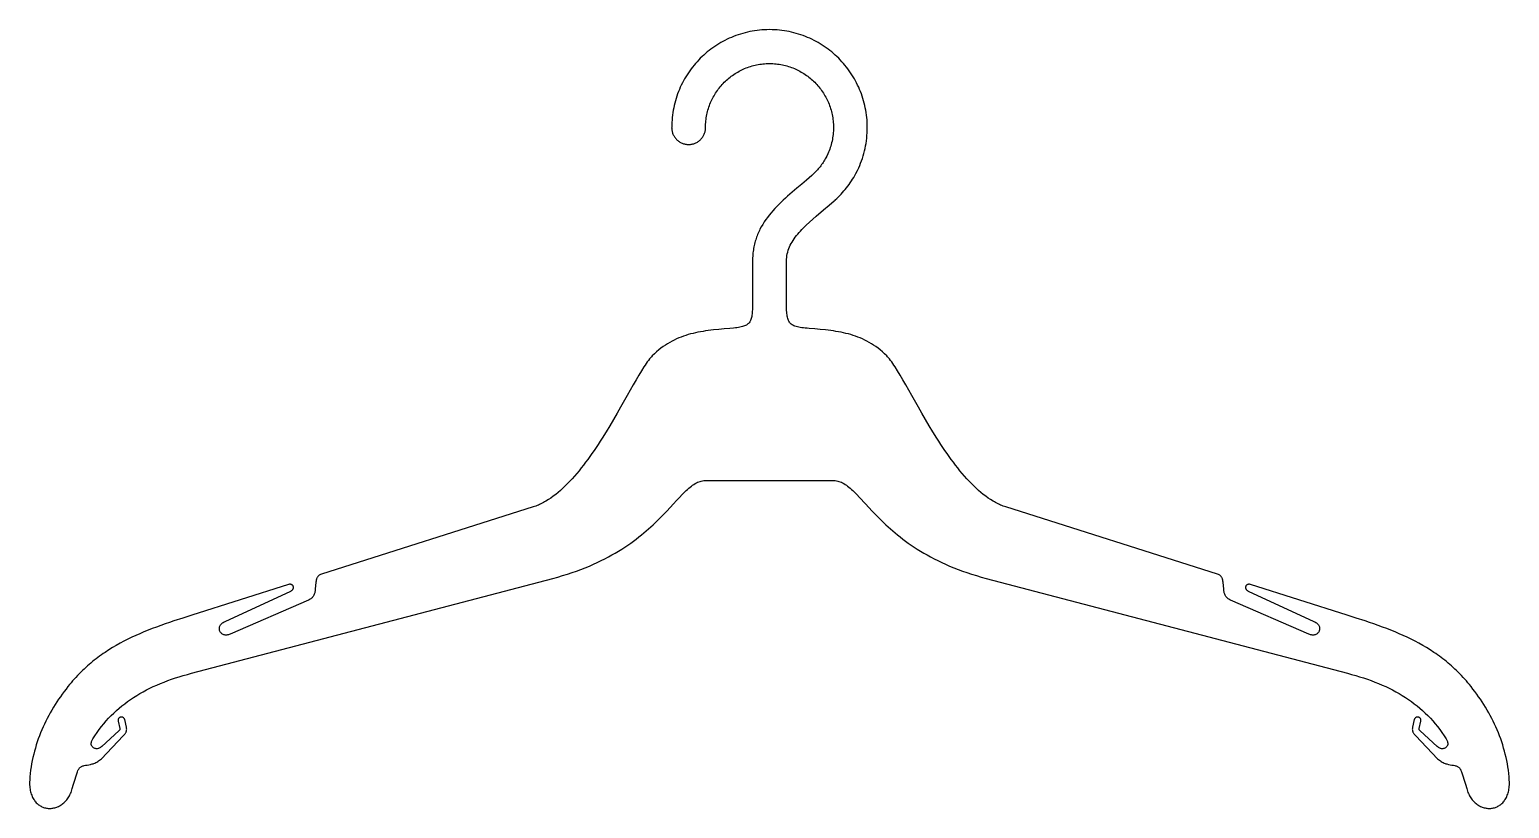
# Model space of a CAD drawing. Extents: x 27 to 2943, y 104 to 2866.
# Drawn here: x 528.3 to 928.3, y 2588.1 to 2798.5 of the extents above; entities that cross this region are included whole.
import ezdxf

# ---------------------------------------------------------------- set-up
doc = ezdxf.new("R2010")
doc.units = 0
doc.layers.add('IMPORT_-_HANGER_PACK_EPS', color=18, linetype='CONTINUOUS')

msp = doc.modelspace()

# ---------------------------------------------------------------- linework, layer by layer
at = {"layer": 'IMPORT_-_HANGER_PACK_EPS'}
msp.add_lwpolyline([(884.5, 2640.3), (858.34, 2648.58), (858.22, 2648.61), (858.1, 2648.64), (857.99, 2648.65), (857.88, 2648.65), (857.78, 2648.64), (857.68, 2648.62), (857.59, 2648.6), (857.51, 2648.56), (857.43, 2648.52), (857.35, 2648.47), (857.29, 2648.42), (857.22, 2648.36), (857.17, 2648.3), (857.12, 2648.23), (857.08, 2648.15), (857.05, 2648.08), (857.03, 2648), (857.01, 2647.92), (857, 2647.83), (857, 2647.75), (857.01, 2647.66), (857.03, 2647.57), (857.06, 2647.49), (857.09, 2647.4), (857.14, 2647.32), (857.19, 2647.24), (857.26, 2647.16), (857.33, 2647.08), (857.42, 2647.01), (857.51, 2646.94), (857.62, 2646.87), (857.74, 2646.81), (875.5, 2638.63), (875.76, 2638.5), (875.99, 2638.35), (876.2, 2638.2), (876.39, 2638.04), (876.55, 2637.88), (876.69, 2637.71), (876.8, 2637.53), (876.89, 2637.35), (876.96, 2637.17), (877.01, 2636.99), (877.03, 2636.81), (877.04, 2636.63), (877.03, 2636.46), (877, 2636.29), (876.95, 2636.12), (876.89, 2635.96), (876.81, 2635.8), (876.71, 2635.66), (876.6, 2635.52), (876.48, 2635.4), (876.34, 2635.28), (876.19, 2635.18), (876.02, 2635.1), (875.85, 2635.03), (875.66, 2634.98), (875.47, 2634.94), (875.26, 2634.92), (875.04, 2634.93), (874.82, 2634.95), (874.59, 2635), (874.35, 2635.07), (874.11, 2635.16), (852.97, 2644.38), (852.74, 2644.49), (852.53, 2644.61), (852.34, 2644.74), (852.16, 2644.88), (852, 2645.03), (851.85, 2645.2), (851.72, 2645.37), (851.61, 2645.55), (851.5, 2645.74), (851.41, 2645.94), (851.34, 2646.15), (851.27, 2646.36), (851.21, 2646.59), (851.17, 2646.82), (851.13, 2647.07), (851.11, 2647.32), (850.94, 2649.2), (850.9, 2649.49), (850.84, 2649.81), (850.8, 2649.97), (850.74, 2650.13), (850.68, 2650.28), (850.6, 2650.44), (850.52, 2650.59), (850.42, 2650.74), (850.3, 2650.87), (850.17, 2651), (850.02, 2651.12), (849.86, 2651.22), (849.67, 2651.31), (849.47, 2651.39), (792.21, 2669.53), (791.86, 2669.65), (791.51, 2669.77), (791.17, 2669.9), (790.82, 2670.05), (790.48, 2670.2), (790.14, 2670.36), (789.8, 2670.53), (789.46, 2670.71), (789.12, 2670.9), (788.78, 2671.09), (788.11, 2671.51), (787.44, 2671.95), (786.78, 2672.43), (786.12, 2672.93), (785.47, 2673.47), (784.82, 2674.03), (784.17, 2674.61), (783.54, 2675.22), (782.9, 2675.85), (782.28, 2676.51), (781.65, 2677.18), (781.04, 2677.88), (780.43, 2678.59), (779.82, 2679.32), (779.22, 2680.07), (778.63, 2680.83), (778.04, 2681.6), (777.46, 2682.39), (776.88, 2683.18), (776.32, 2683.99), (775.75, 2684.81), (775.2, 2685.63), (774.65, 2686.46), (774.1, 2687.3), (773.57, 2688.13), (772.52, 2689.82), (771.49, 2691.5), (770.5, 2693.18), (769.53, 2694.84), (768.6, 2696.47), (766.82, 2699.61), (765.17, 2702.53), (764.4, 2703.88), (763.66, 2705.14), (762.96, 2706.31), (762.3, 2707.37), (761.98, 2707.87), (761.67, 2708.33), (761.37, 2708.76), (761.08, 2709.15), (760.8, 2709.52), (760.53, 2709.85), (760.26, 2710.14), (760.01, 2710.4), (759.43, 2710.95), (758.85, 2711.47), (758.26, 2711.96), (757.67, 2712.42), (757.08, 2712.85), (756.48, 2713.26), (755.88, 2713.64), (755.28, 2714), (754.67, 2714.33), (754.06, 2714.64), (753.45, 2714.93), (752.83, 2715.21), (752.2, 2715.46), (751.57, 2715.69), (750.94, 2715.9), (750.29, 2716.1), (749.65, 2716.28), (748.99, 2716.45), (748.33, 2716.6), (747.67, 2716.74), (746.99, 2716.87), (746.31, 2716.99), (745.62, 2717.1), (744.93, 2717.2), (744.22, 2717.29), (743.51, 2717.37), (742.06, 2717.52), (740.57, 2717.65), (739.05, 2717.77), (738.5, 2717.81), (737.98, 2717.86), (737.49, 2717.92), (737.04, 2717.98), (736.62, 2718.05), (736.23, 2718.12), (735.86, 2718.21), (735.53, 2718.3), (735.22, 2718.41), (734.93, 2718.52), (734.67, 2718.65), (734.44, 2718.79), (734.22, 2718.95), (734.03, 2719.11), (733.86, 2719.3), (733.7, 2719.5), (733.57, 2719.72), (733.45, 2719.96), (733.35, 2720.21), (733.26, 2720.49), (733.18, 2720.78), (733.12, 2721.1), (733.07, 2721.44), (733.02, 2721.8), (732.99, 2722.19), (732.97, 2722.6), (732.94, 2723.51), (732.93, 2724.52), (732.92, 2725.66), (732.92, 2725.97), (732.92, 2726.29), (732.92, 2735.98), (732.94, 2736.48), (732.98, 2736.98), (733.05, 2737.46), (733.14, 2737.94), (733.26, 2738.41), (733.4, 2738.88), (733.56, 2739.34), (733.75, 2739.79), (733.96, 2740.24), (734.19, 2740.69), (734.44, 2741.12), (734.71, 2741.56), (735, 2741.99), (735.3, 2742.41), (735.63, 2742.84), (735.96, 2743.26), (736.32, 2743.67), (736.69, 2744.09), (737.07, 2744.5), (737.46, 2744.91), (737.87, 2745.31), (738.29, 2745.72), (739.16, 2746.53), (740.06, 2747.34), (740.99, 2748.15), (742.92, 2749.79), (744.45, 2751.08), (745.8, 2752.23), (746.08, 2752.46), (746.08, 2752.46), (746.08, 2752.46), (746.12, 2752.49), (746.53, 2752.88), (746.93, 2753.27), (747.32, 2753.66), (747.71, 2754.07), (748.09, 2754.49), (748.46, 2754.91), (748.82, 2755.35), (749.17, 2755.79), (749.51, 2756.24), (749.85, 2756.7), (750.17, 2757.16), (750.49, 2757.64), (750.79, 2758.12), (751.09, 2758.6), (751.37, 2759.1), (751.65, 2759.6), (752.09, 2760.45), (752.28, 2760.83), (752.44, 2761.19), (752.71, 2761.81), (752.97, 2762.44), (753.21, 2763.08), (753.44, 2763.73), (753.64, 2764.39), (753.83, 2765.05), (754.01, 2765.72), (754.16, 2766.4), (754.3, 2767.09), (754.43, 2767.78), (754.53, 2768.48), (754.61, 2769.19), (754.68, 2769.9), (754.73, 2770.61), (754.76, 2771.34), (754.77, 2772.06), (754.79, 2772.06), (754.79, 2772.06), (754.79, 2772.07), (754.77, 2772.07), (754.76, 2772.75), (754.73, 2773.43), (754.69, 2774.1), (754.63, 2774.77), (754.56, 2775.44), (754.46, 2776.1), (754.36, 2776.75), (754.23, 2777.4), (754.09, 2778.04), (753.94, 2778.68), (753.77, 2779.31), (753.58, 2779.94), (753.38, 2780.56), (753.17, 2781.17), (752.94, 2781.77), (752.69, 2782.37), (752.44, 2782.96), (752.16, 2783.54), (751.88, 2784.11), (751.58, 2784.68), (751.27, 2785.24), (750.95, 2785.79), (750.61, 2786.33), (750.26, 2786.86), (749.9, 2787.38), (749.52, 2787.89), (749.14, 2788.4), (748.74, 2788.89), (748.33, 2789.38), (747.91, 2789.85), (747.48, 2790.31), (747.04, 2790.77), (746.58, 2791.21), (746.12, 2791.64), (745.65, 2792.06), (745.16, 2792.47), (744.67, 2792.87), (744.16, 2793.25), (743.65, 2793.63), (743.13, 2793.99), (742.6, 2794.34), (742.06, 2794.68), (741.51, 2795), (740.95, 2795.31), (740.38, 2795.61), (739.81, 2795.89), (739.23, 2796.17), (738.64, 2796.42), (738.04, 2796.67), (737.44, 2796.89), (736.83, 2797.11), (736.21, 2797.31), (735.58, 2797.5), (734.95, 2797.67), (734.32, 2797.82), (733.67, 2797.96), (733.02, 2798.08), (732.37, 2798.19), (731.71, 2798.28), (731.04, 2798.36), (730.37, 2798.42), (729.7, 2798.46), (729.02, 2798.49), (728.34, 2798.5), (728.34, 2798.51), (728.33, 2798.51), (728.33, 2798.51), (728.33, 2798.5), (727.65, 2798.49), (726.97, 2798.46), (726.3, 2798.42), (725.63, 2798.36), (724.96, 2798.28), (724.3, 2798.19), (723.65, 2798.08), (723, 2797.96), (722.35, 2797.82), (721.72, 2797.67), (721.09, 2797.5), (720.46, 2797.31), (719.84, 2797.11), (719.23, 2796.89), (718.63, 2796.67), (718.03, 2796.42), (717.44, 2796.17), (716.86, 2795.89), (716.29, 2795.61), (715.72, 2795.31), (715.16, 2795), (714.61, 2794.68), (714.07, 2794.34), (713.54, 2793.99), (713.02, 2793.63), (712.5, 2793.25), (712, 2792.87), (711.51, 2792.47), (711.02, 2792.06), (710.55, 2791.64), (710.09, 2791.21), (709.63, 2790.77), (709.19, 2790.31), (708.76, 2789.85), (708.34, 2789.38), (707.93, 2788.89), (707.53, 2788.4), (707.15, 2787.89), (706.77, 2787.38), (706.41, 2786.86), (706.06, 2786.33), (705.72, 2785.79), (705.4, 2785.24), (705.09, 2784.68), (704.79, 2784.11), (704.5, 2783.54), (704.23, 2782.96), (703.98, 2782.37), (703.73, 2781.77), (703.5, 2781.17), (703.29, 2780.56), (703.09, 2779.94), (702.9, 2779.31), (702.73, 2778.68), (702.58, 2778.04), (702.44, 2777.4), (702.31, 2776.75), (702.21, 2776.1), (702.11, 2775.44), (702.04, 2774.77), (701.98, 2774.1), (701.94, 2773.43), (701.91, 2772.75), (701.9, 2772.06), (701.88, 2772.06), (701.88, 2772.06), (701.89, 2771.83), (701.91, 2771.59), (701.94, 2771.36), (701.98, 2771.14), (702.03, 2770.92), (702.09, 2770.7), (702.16, 2770.49), (702.24, 2770.28), (702.34, 2770.07), (702.44, 2769.88), (702.55, 2769.68), (702.67, 2769.5), (702.8, 2769.32), (702.93, 2769.14), (703.08, 2768.98), (703.23, 2768.82), (703.39, 2768.67), (703.55, 2768.52), (703.73, 2768.39), (703.91, 2768.26), (704.09, 2768.14), (704.29, 2768.03), (704.48, 2767.93), (704.69, 2767.84), (704.89, 2767.75), (705.11, 2767.68), (705.33, 2767.62), (705.55, 2767.57), (705.77, 2767.53), (706, 2767.5), (706.24, 2767.48), (706.47, 2767.47), (706.71, 2767.48), (706.94, 2767.5), (707.17, 2767.53), (707.4, 2767.57), (707.62, 2767.62), (707.84, 2767.68), (708.05, 2767.75), (708.26, 2767.84), (708.46, 2767.93), (708.66, 2768.03), (708.85, 2768.14), (709.04, 2768.26), (709.22, 2768.39), (709.39, 2768.52), (709.56, 2768.67), (709.72, 2768.82), (709.87, 2768.98), (710.01, 2769.14), (710.15, 2769.32), (710.28, 2769.5), (710.4, 2769.68), (710.51, 2769.88), (710.61, 2770.07), (710.7, 2770.28), (710.78, 2770.49), (710.86, 2770.7), (710.92, 2770.92), (710.97, 2771.14), (711.01, 2771.36), (711.04, 2771.59), (711.06, 2771.83), (711.06, 2772.06), (711.06, 2772.06), (711.04, 2772.06), (711.05, 2772.51), (711.07, 2772.95), (711.09, 2773.39), (711.13, 2773.83), (711.18, 2774.26), (711.24, 2774.69), (711.31, 2775.12), (711.4, 2775.54), (711.49, 2775.96), (711.59, 2776.37), (711.7, 2776.78), (711.82, 2777.19), (711.95, 2777.6), (712.1, 2777.99), (712.25, 2778.39), (712.41, 2778.78), (712.58, 2779.16), (712.75, 2779.54), (712.94, 2779.92), (713.14, 2780.29), (713.34, 2780.65), (713.55, 2781.01), (713.77, 2781.37), (714, 2781.71), (714.24, 2782.06), (714.49, 2782.39), (714.74, 2782.72), (715, 2783.05), (715.27, 2783.36), (715.55, 2783.68), (715.83, 2783.98), (716.12, 2784.28), (716.42, 2784.57), (716.72, 2784.85), (717.03, 2785.13), (717.35, 2785.4), (717.68, 2785.66), (718.01, 2785.91), (718.34, 2786.16), (718.68, 2786.39), (719.03, 2786.62), (719.39, 2786.85), (719.74, 2787.06), (720.11, 2787.26), (720.48, 2787.46), (720.85, 2787.65), (721.23, 2787.82), (721.62, 2787.99), (722.01, 2788.15), (722.4, 2788.3), (722.8, 2788.44), (723.21, 2788.58), (723.61, 2788.7), (724.03, 2788.81), (724.44, 2788.91), (724.86, 2789), (725.28, 2789.08), (725.71, 2789.16), (726.14, 2789.22), (726.57, 2789.27), (727.01, 2789.3), (727.45, 2789.33), (727.89, 2789.35), (728.33, 2789.36), (728.33, 2789.34), (728.33, 2789.34), (728.34, 2789.34), (728.34, 2789.36), (728.78, 2789.35), (729.22, 2789.33), (729.66, 2789.3), (730.1, 2789.27), (730.53, 2789.22), (730.96, 2789.16), (731.39, 2789.08), (731.81, 2789), (732.23, 2788.91), (732.64, 2788.81), (733.06, 2788.7), (733.46, 2788.58), (733.87, 2788.44), (734.27, 2788.3), (734.66, 2788.15), (735.05, 2787.99), (735.43, 2787.82), (735.81, 2787.65), (736.19, 2787.46), (736.56, 2787.26), (736.92, 2787.06), (737.28, 2786.85), (737.64, 2786.62), (737.99, 2786.39), (738.33, 2786.16), (738.66, 2785.91), (738.99, 2785.66), (739.32, 2785.4), (739.64, 2785.13), (739.95, 2784.85), (740.25, 2784.57), (740.55, 2784.28), (740.84, 2783.98), (741.12, 2783.68), (741.4, 2783.36), (741.67, 2783.05), (741.93, 2782.72), (742.18, 2782.39), (742.43, 2782.06), (742.66, 2781.71), (742.89, 2781.37), (743.12, 2781.01), (743.33, 2780.65), (743.53, 2780.29), (743.73, 2779.92), (743.92, 2779.54), (744.09, 2779.16), (744.26, 2778.78), (744.42, 2778.39), (744.57, 2777.99), (744.71, 2777.6), (744.85, 2777.19), (744.97, 2776.78), (745.08, 2776.37), (745.18, 2775.96), (745.27, 2775.54), (745.35, 2775.12), (745.43, 2774.69), (745.49, 2774.26), (745.54, 2773.83), (745.57, 2773.39), (745.6, 2772.95), (745.62, 2772.51), (745.63, 2772.07), (745.61, 2772.07), (745.61, 2772.06), (745.61, 2772.06), (745.63, 2772.06), (745.62, 2771.59), (745.6, 2771.12), (745.57, 2770.66), (745.52, 2770.19), (745.47, 2769.74), (745.4, 2769.28), (745.32, 2768.83), (745.23, 2768.38), (745.12, 2767.94), (745.01, 2767.49), (744.88, 2767.06), (744.74, 2766.63), (744.6, 2766.2), (744.44, 2765.78), (744.27, 2765.36), (744.09, 2764.95), (743.81, 2764.36), (743.58, 2763.9), (743.41, 2763.58), (743.22, 2763.27), (743.03, 2762.96), (742.84, 2762.65), (742.64, 2762.35), (742.43, 2762.05), (742.21, 2761.75), (741.99, 2761.46), (741.76, 2761.17), (741.52, 2760.89), (741.28, 2760.62), (741.03, 2760.34), (740.78, 2760.08), (740.52, 2759.81), (740.26, 2759.56), (739.99, 2759.3), (739.99, 2759.31), (739.98, 2759.3), (739.79, 2759.13), (738.32, 2757.85), (737.05, 2756.78), (735.75, 2755.69), (734.48, 2754.6), (733.24, 2753.51), (732.63, 2752.96), (732.03, 2752.41), (731.45, 2751.86), (730.88, 2751.3), (730.32, 2750.73), (729.78, 2750.16), (729.26, 2749.58), (728.75, 2748.99), (728.26, 2748.39), (727.79, 2747.79), (727.34, 2747.17), (726.91, 2746.54), (726.5, 2745.9), (726.12, 2745.24), (725.76, 2744.57), (725.59, 2744.23), (725.43, 2743.88), (725.27, 2743.53), (725.12, 2743.18), (724.98, 2742.82), (724.85, 2742.46), (724.72, 2742.09), (724.6, 2741.72), (724.48, 2741.35), (724.38, 2740.97), (724.28, 2740.58), (724.19, 2740.19), (724.11, 2739.79), (724.03, 2739.39), (723.97, 2738.99), (723.91, 2738.58), (723.86, 2738.16), (723.82, 2737.73), (723.79, 2737.31), (723.76, 2736.87), (723.75, 2736.43), (723.75, 2735.98), (723.75, 2726.29), (723.75, 2724.68), (723.74, 2723.7), (723.71, 2722.82), (723.69, 2722.42), (723.67, 2722.04), (723.63, 2721.68), (723.59, 2721.34), (723.54, 2721.02), (723.48, 2720.73), (723.4, 2720.45), (723.32, 2720.19), (723.22, 2719.95), (723.11, 2719.73), (722.98, 2719.52), (722.83, 2719.33), (722.67, 2719.15), (722.5, 2718.99), (722.3, 2718.84), (722.08, 2718.7), (721.85, 2718.57), (721.59, 2718.46), (721.31, 2718.36), (721, 2718.26), (720.67, 2718.18), (720.32, 2718.1), (719.94, 2718.03), (719.54, 2717.97), (719.1, 2717.91), (718.64, 2717.86), (717.62, 2717.77), (716.1, 2717.65), (714.61, 2717.52), (713.16, 2717.37), (712.45, 2717.29), (711.74, 2717.2), (711.05, 2717.1), (710.36, 2716.99), (709.68, 2716.87), (709, 2716.74), (708.34, 2716.6), (707.68, 2716.45), (707.02, 2716.28), (706.38, 2716.1), (705.73, 2715.9), (705.1, 2715.69), (704.47, 2715.46), (703.84, 2715.21), (703.22, 2714.93), (702.61, 2714.64), (702, 2714.33), (701.39, 2714), (700.79, 2713.64), (700.19, 2713.26), (699.59, 2712.85), (699, 2712.42), (698.41, 2711.96), (697.82, 2711.47), (697.24, 2710.95), (696.66, 2710.4), (696.4, 2710.14), (696.14, 2709.85), (695.87, 2709.52), (695.59, 2709.15), (695.3, 2708.76), (695, 2708.33), (694.69, 2707.87), (694.37, 2707.37), (693.71, 2706.31), (693, 2705.14), (692.27, 2703.88), (691.49, 2702.53), (689.85, 2699.61), (688.07, 2696.47), (687.14, 2694.84), (686.17, 2693.18), (685.18, 2691.5), (684.15, 2689.82), (683.1, 2688.13), (682.56, 2687.3), (682.02, 2686.46), (681.47, 2685.63), (680.92, 2684.81), (680.35, 2683.99), (679.78, 2683.18), (679.21, 2682.39), (678.63, 2681.6), (678.04, 2680.83), (677.45, 2680.07), (676.85, 2679.32), (676.24, 2678.59), (675.63, 2677.88), (675.01, 2677.18), (674.39, 2676.51), (673.77, 2675.85), (673.13, 2675.22), (672.49, 2674.61), (671.85, 2674.03), (671.2, 2673.47), (670.55, 2672.93), (669.89, 2672.43), (669.23, 2671.95), (668.56, 2671.51), (667.89, 2671.09), (667.55, 2670.9), (667.21, 2670.71), (666.87, 2670.53), (666.53, 2670.36), (666.19, 2670.2), (665.85, 2670.05), (665.5, 2669.9), (665.16, 2669.77), (664.81, 2669.65), (664.46, 2669.53), (607.2, 2651.39), (606.99, 2651.31), (606.81, 2651.22), (606.65, 2651.12), (606.5, 2651), (606.37, 2650.87), (606.25, 2650.74), (606.15, 2650.59), (606.07, 2650.44), (605.99, 2650.28), (605.93, 2650.13), (605.87, 2649.97), (605.83, 2649.81), (605.77, 2649.49), (605.73, 2649.2), (605.56, 2647.32), (605.54, 2647.07), (605.5, 2646.82), (605.45, 2646.59), (605.4, 2646.36), (605.33, 2646.15), (605.25, 2645.94), (605.17, 2645.74), (605.06, 2645.55), (604.95, 2645.37), (604.82, 2645.2), (604.67, 2645.03), (604.51, 2644.88), (604.33, 2644.74), (604.14, 2644.61), (603.93, 2644.49), (603.7, 2644.38), (582.56, 2635.16), (582.32, 2635.07), (582.08, 2635), (581.85, 2634.95), (581.62, 2634.93), (581.41, 2634.92), (581.2, 2634.94), (581.01, 2634.98), (580.82, 2635.03), (580.65, 2635.1), (580.48, 2635.18), (580.33, 2635.28), (580.19, 2635.4), (580.07, 2635.52), (579.95, 2635.66), (579.86, 2635.8), (579.78, 2635.96), (579.71, 2636.12), (579.67, 2636.29), (579.64, 2636.46), (579.63, 2636.63), (579.64, 2636.81), (579.66, 2636.99), (579.71, 2637.17), (579.78, 2637.35), (579.87, 2637.53), (579.98, 2637.71), (580.12, 2637.88), (580.28, 2638.04), (580.47, 2638.2), (580.68, 2638.35), (580.91, 2638.5), (581.17, 2638.63), (598.93, 2646.81), (599.05, 2646.87), (599.16, 2646.94), (599.25, 2647.01), (599.34, 2647.08), (599.41, 2647.16), (599.48, 2647.24), (599.53, 2647.32), (599.58, 2647.4), (599.61, 2647.49), (599.64, 2647.57), (599.66, 2647.66), (599.67, 2647.75), (599.67, 2647.83), (599.66, 2647.92), (599.64, 2648), (599.62, 2648.08), (599.58, 2648.15), (599.55, 2648.23), (599.5, 2648.3), (599.44, 2648.36), (599.38, 2648.42), (599.32, 2648.47), (599.24, 2648.52), (599.16, 2648.56), (599.08, 2648.6), (598.99, 2648.62), (598.89, 2648.64), (598.79, 2648.65), (598.68, 2648.65), (598.57, 2648.64), (598.45, 2648.61), (598.33, 2648.58), (572.17, 2640.3), (569.73, 2639.52), (567.32, 2638.73), (566.13, 2638.33), (564.96, 2637.92), (563.79, 2637.51), (562.64, 2637.09), (561.5, 2636.66), (560.36, 2636.22), (559.25, 2635.77), (558.14, 2635.3), (557.04, 2634.82), (555.96, 2634.32), (554.89, 2633.8), (553.83, 2633.27), (552.78, 2632.71), (551.75, 2632.14), (550.73, 2631.54), (549.72, 2630.91), (548.73, 2630.26), (548.24, 2629.93), (547.75, 2629.58), (547.26, 2629.23), (546.78, 2628.88), (546.3, 2628.51), (545.83, 2628.14), (545.35, 2627.76), (544.89, 2627.37), (544.42, 2626.98), (543.96, 2626.57), (543.5, 2626.16), (543.05, 2625.74), (542.6, 2625.31), (542.15, 2624.87), (541.71, 2624.42), (541.27, 2623.97), (540.83, 2623.5), (540.4, 2623.02), (539.97, 2622.54), (539.54, 2622.04), (539.12, 2621.53), (538.71, 2621.02), (538.18, 2620.34), (537.66, 2619.66), (537.15, 2618.97), (536.65, 2618.28), (536.17, 2617.57), (535.69, 2616.86), (535.23, 2616.14), (534.78, 2615.41), (534.34, 2614.67), (533.91, 2613.93), (533.5, 2613.18), (533.1, 2612.42), (532.71, 2611.65), (532.34, 2610.88), (531.98, 2610.09), (531.63, 2609.3), (531.3, 2608.51), (530.99, 2607.7), (530.69, 2606.89), (530.4, 2606.07), (530.14, 2605.25), (529.89, 2604.41), (529.65, 2603.58), (529.44, 2602.73), (529.24, 2601.88), (529.05, 2601.02), (528.89, 2600.15), (528.75, 2599.28), (528.62, 2598.4), (528.51, 2597.51), (528.43, 2596.62), (528.36, 2595.72), (528.34, 2595.28), (528.33, 2594.86), (528.34, 2594.45), (528.37, 2594.05), (528.41, 2593.67), (528.46, 2593.3), (528.52, 2592.94), (528.6, 2592.59), (528.69, 2592.26), (528.79, 2591.94), (528.9, 2591.63), (529.02, 2591.34), (529.16, 2591.06), (529.3, 2590.79), (529.45, 2590.53), (529.62, 2590.29), (529.79, 2590.06), (529.97, 2589.84), (530.15, 2589.64), (530.35, 2589.45), (530.55, 2589.27), (530.76, 2589.1), (530.97, 2588.95), (531.19, 2588.81), (531.42, 2588.68), (531.65, 2588.56), (531.89, 2588.46), (532.13, 2588.37), (532.37, 2588.29), (532.62, 2588.23), (532.87, 2588.18), (533.12, 2588.14), (533.37, 2588.11), (533.63, 2588.1), (533.88, 2588.09), (534.14, 2588.11), (534.4, 2588.13), (534.65, 2588.16), (534.91, 2588.21), (535.16, 2588.27), (535.42, 2588.35), (535.67, 2588.43), (535.92, 2588.53), (536.17, 2588.64), (536.41, 2588.76), (536.65, 2588.9), (536.89, 2589.05), (537.12, 2589.21), (537.35, 2589.38), (537.57, 2589.56), (537.78, 2589.76), (537.99, 2589.97), (538.2, 2590.19), (538.39, 2590.42), (538.58, 2590.67), (538.76, 2590.93), (538.93, 2591.2), (539.1, 2591.48), (539.25, 2591.77), (539.4, 2592.08), (539.53, 2592.4), (539.66, 2592.73), (539.77, 2593.08), (539.88, 2593.43), (540.2, 2594.6), (540.54, 2595.74), (540.89, 2596.85), (541.26, 2597.94), (541.41, 2598.34), (541.5, 2598.54), (541.6, 2598.71), (541.7, 2598.87), (541.82, 2599.01), (541.95, 2599.14), (542.08, 2599.24), (542.23, 2599.34), (542.38, 2599.42), (542.54, 2599.49), (542.71, 2599.55), (542.89, 2599.61), (543.07, 2599.65), (543.47, 2599.74), (543.88, 2599.81), (544.32, 2599.89), (544.78, 2599.98), (545.01, 2600.03), (545.25, 2600.1), (545.49, 2600.17), (545.74, 2600.26), (545.99, 2600.35), (546.24, 2600.47), (546.49, 2600.59), (546.75, 2600.74), (547, 2600.9), (547.26, 2601.09), (547.52, 2601.29), (547.78, 2601.52), (553.67, 2607.72), (553.9, 2607.95), (554.01, 2608.07), (554.1, 2608.18), (554.19, 2608.3), (554.27, 2608.43), (554.34, 2608.56), (554.41, 2608.69), (554.47, 2608.84), (554.51, 2609), (554.55, 2609.16), (554.57, 2609.33), (554.58, 2609.5), (554.57, 2609.67), (554.55, 2609.85), (554.52, 2610.04), (554.05, 2612.07), (554.03, 2612.16), (553.99, 2612.25), (553.95, 2612.33), (553.91, 2612.4), (553.85, 2612.47), (553.79, 2612.54), (553.72, 2612.59), (553.65, 2612.64), (553.58, 2612.69), (553.5, 2612.72), (553.41, 2612.75), (553.33, 2612.77), (553.24, 2612.78), (553.15, 2612.78), (553.06, 2612.78), (552.96, 2612.76), (552.88, 2612.74), (552.79, 2612.7), (552.71, 2612.66), (552.63, 2612.61), (552.57, 2612.56), (552.5, 2612.5), (552.45, 2612.43), (552.4, 2612.36), (552.35, 2612.28), (552.32, 2612.2), (552.29, 2612.12), (552.27, 2612.04), (552.26, 2611.95), (552.25, 2611.86), (552.26, 2611.77), (552.28, 2611.67), (552.74, 2609.64), (552.75, 2609.51), (552.75, 2609.46), (552.74, 2609.42), (552.69, 2609.34), (552.63, 2609.25), (552.54, 2609.16), (552.44, 2609.06), (547.83, 2604.85), (547.61, 2604.66), (547.47, 2604.56), (547.33, 2604.46), (547.17, 2604.37), (547, 2604.3), (546.83, 2604.24), (546.64, 2604.2), (546.49, 2604.2), (546.33, 2604.21), (546.16, 2604.24), (545.99, 2604.3), (545.82, 2604.37), (545.65, 2604.46), (545.5, 2604.57), (545.35, 2604.7), (545.23, 2604.85), (545.12, 2605.01), (545.08, 2605.1), (545.04, 2605.19), (545.01, 2605.28), (544.99, 2605.38), (544.98, 2605.49), (544.98, 2605.59), (544.98, 2605.7), (545, 2605.82), (545.03, 2605.93), (545.06, 2606.06), (545.11, 2606.18), (545.17, 2606.31), (545.45, 2606.85), (546, 2607.72), (546.58, 2608.57), (547.17, 2609.39), (547.77, 2610.19), (548.4, 2610.97), (549.04, 2611.72), (549.7, 2612.46), (550.38, 2613.16), (551.08, 2613.85), (551.79, 2614.52), (552.52, 2615.16), (553.27, 2615.79), (554.04, 2616.39), (554.82, 2616.98), (555.63, 2617.54), (556.45, 2618.09), (557.29, 2618.62), (558.15, 2619.13), (559.02, 2619.62), (559.92, 2620.09), (560.83, 2620.55), (561.76, 2620.99), (562.71, 2621.42), (563.68, 2621.83), (564.67, 2622.23), (565.67, 2622.61), (566.7, 2622.97), (567.74, 2623.33), (568.8, 2623.67), (569.89, 2623.99), (570.99, 2624.31), (572.11, 2624.61), (669.73, 2650.23), (671.09, 2650.6), (672.41, 2650.98), (673.7, 2651.38), (674.96, 2651.8), (676.18, 2652.23), (677.36, 2652.67), (678.52, 2653.12), (679.64, 2653.58), (680.73, 2654.05), (681.79, 2654.54), (682.81, 2655.03), (683.81, 2655.53), (684.78, 2656.04), (685.72, 2656.56), (686.64, 2657.09), (687.52, 2657.62), (688.38, 2658.15), (689.22, 2658.69), (690.03, 2659.23), (690.81, 2659.78), (691.57, 2660.33), (692.31, 2660.88), (693.02, 2661.43), (693.72, 2661.99), (694.39, 2662.54), (695.04, 2663.09), (695.67, 2663.64), (696.28, 2664.19), (696.88, 2664.73), (697.45, 2665.27), (698.01, 2665.81), (698.55, 2666.34), (699.59, 2667.39), (700.56, 2668.41), (702.36, 2670.34), (703.19, 2671.24), (703.98, 2672.09), (704.74, 2672.89), (705.47, 2673.62), (705.83, 2673.96), (706.18, 2674.29), (706.53, 2674.6), (706.87, 2674.89), (707.21, 2675.16), (707.55, 2675.41), (707.89, 2675.64), (708.22, 2675.85), (708.56, 2676.03), (708.89, 2676.2), (709.23, 2676.34), (709.56, 2676.45), (709.9, 2676.55), (710.24, 2676.61), (710.59, 2676.65), (710.94, 2676.67), (728.33, 2676.67), (745.73, 2676.67), (746.08, 2676.65), (746.43, 2676.61), (746.77, 2676.55), (747.11, 2676.45), (747.44, 2676.34), (747.78, 2676.2), (748.11, 2676.03), (748.45, 2675.85), (748.78, 2675.64), (749.12, 2675.41), (749.46, 2675.16), (749.8, 2674.89), (750.14, 2674.6), (750.49, 2674.29), (750.84, 2673.96), (751.2, 2673.62), (751.93, 2672.89), (752.69, 2672.09), (754.31, 2670.34), (755.18, 2669.39), (756.11, 2668.41), (757.08, 2667.39), (758.12, 2666.34), (758.66, 2665.81), (759.22, 2665.27), (759.79, 2664.73), (760.39, 2664.19), (761, 2663.64), (761.63, 2663.09), (762.28, 2662.54), (762.95, 2661.99), (763.65, 2661.43), (764.36, 2660.88), (765.1, 2660.33), (765.86, 2659.78), (766.64, 2659.23), (767.45, 2658.69), (768.29, 2658.15), (769.15, 2657.62), (770.03, 2657.09), (770.95, 2656.56), (771.89, 2656.04), (772.86, 2655.53), (773.86, 2655.03), (774.88, 2654.54), (775.94, 2654.05), (777.03, 2653.58), (778.15, 2653.12), (779.31, 2652.67), (780.49, 2652.23), (781.71, 2651.8), (782.97, 2651.38), (784.25, 2650.98), (785.58, 2650.6), (786.94, 2650.23), (884.56, 2624.61), (885.68, 2624.31), (886.78, 2623.99), (887.86, 2623.67), (888.93, 2623.33), (889.97, 2622.97), (891, 2622.61), (892, 2622.23), (892.99, 2621.83), (893.96, 2621.42), (894.91, 2620.99), (895.84, 2620.55), (896.75, 2620.09), (897.65, 2619.62), (898.52, 2619.13), (899.38, 2618.62), (900.22, 2618.09), (901.04, 2617.54), (901.85, 2616.98), (902.63, 2616.39), (903.4, 2615.79), (904.15, 2615.16), (904.88, 2614.52), (905.59, 2613.85), (906.29, 2613.16), (906.97, 2612.46), (907.63, 2611.72), (908.27, 2610.97), (908.9, 2610.19), (909.5, 2609.39), (910.09, 2608.57), (910.67, 2607.72), (911.22, 2606.85), (911.5, 2606.31), (911.56, 2606.18), (911.61, 2606.06), (911.64, 2605.93), (911.67, 2605.82), (911.69, 2605.7), (911.69, 2605.59), (911.69, 2605.49), (911.68, 2605.38), (911.65, 2605.28), (911.63, 2605.19), (911.59, 2605.1), (911.55, 2605.01), (911.44, 2604.85), (911.32, 2604.7), (911.17, 2604.57), (911.02, 2604.46), (910.85, 2604.37), (910.68, 2604.3), (910.51, 2604.24), (910.34, 2604.21), (910.18, 2604.2), (910.02, 2604.2), (909.84, 2604.24), (909.67, 2604.3), (909.5, 2604.37), (909.34, 2604.46), (909.2, 2604.56), (909.06, 2604.66), (908.84, 2604.85), (904.23, 2609.06), (904.13, 2609.16), (904.04, 2609.25), (903.98, 2609.34), (903.93, 2609.42), (903.92, 2609.46), (903.91, 2609.51), (903.92, 2609.57), (903.93, 2609.64), (904.39, 2611.67), (904.41, 2611.77), (904.41, 2611.86), (904.41, 2611.95), (904.4, 2612.04), (904.38, 2612.12), (904.35, 2612.2), (904.32, 2612.28), (904.27, 2612.36), (904.22, 2612.43), (904.17, 2612.5), (904.1, 2612.56), (904.03, 2612.61), (903.96, 2612.66), (903.88, 2612.7), (903.79, 2612.74), (903.7, 2612.76), (903.61, 2612.78), (903.52, 2612.78), (903.43, 2612.78), (903.34, 2612.77), (903.26, 2612.75), (903.17, 2612.72), (903.09, 2612.69), (903.02, 2612.64), (902.95, 2612.59), (902.88, 2612.54), (902.82, 2612.47), (902.76, 2612.4), (902.72, 2612.33), (902.67, 2612.25), (902.64, 2612.16), (902.62, 2612.07), (902.15, 2610.04), (902.12, 2609.85), (902.1, 2609.67), (902.09, 2609.5), (902.1, 2609.33), (902.12, 2609.16), (902.15, 2609), (902.2, 2608.84), (902.26, 2608.69), (902.33, 2608.56), (902.4, 2608.43), (902.48, 2608.3), (902.57, 2608.18), (902.77, 2607.95), (903, 2607.72), (908.89, 2601.52), (909.15, 2601.29), (909.41, 2601.09), (909.67, 2600.9), (909.92, 2600.74), (910.18, 2600.59), (910.43, 2600.47), (910.68, 2600.35), (910.93, 2600.26), (911.17, 2600.17), (911.42, 2600.1), (911.89, 2599.98), (912.35, 2599.89), (912.79, 2599.81), (913.2, 2599.74), (913.59, 2599.65), (913.78, 2599.61), (913.96, 2599.55), (914.13, 2599.49), (914.29, 2599.42), (914.44, 2599.34), (914.59, 2599.24), (914.72, 2599.14), (914.85, 2599.01), (914.97, 2598.87), (915.07, 2598.71), (915.17, 2598.54), (915.25, 2598.34), (915.4, 2597.94), (915.77, 2596.85), (916.13, 2595.74), (916.47, 2594.6), (916.79, 2593.43), (916.9, 2593.08), (917.01, 2592.73), (917.14, 2592.4), (917.27, 2592.08), (917.42, 2591.77), (917.57, 2591.48), (917.73, 2591.2), (917.91, 2590.93), (918.09, 2590.67), (918.28, 2590.42), (918.47, 2590.19), (918.68, 2589.97), (918.89, 2589.76), (919.1, 2589.56), (919.32, 2589.38), (919.55, 2589.21), (919.78, 2589.05), (920.02, 2588.9), (920.26, 2588.76), (920.5, 2588.64), (920.75, 2588.53), (921, 2588.43), (921.25, 2588.35), (921.5, 2588.27), (921.76, 2588.21), (922.02, 2588.16), (922.27, 2588.13), (922.53, 2588.11), (922.79, 2588.09), (923.04, 2588.1), (923.3, 2588.11), (923.55, 2588.14), (923.8, 2588.18), (924.05, 2588.23), (924.3, 2588.29), (924.54, 2588.37), (924.78, 2588.46), (925.02, 2588.56), (925.25, 2588.68), (925.47, 2588.81), (925.7, 2588.95), (925.91, 2589.1), (926.12, 2589.27), (926.32, 2589.45), (926.52, 2589.64), (926.7, 2589.84), (926.88, 2590.06), (927.05, 2590.29), (927.22, 2590.53), (927.37, 2590.79), (927.51, 2591.06), (927.65, 2591.34), (927.77, 2591.63), (927.88, 2591.94), (927.98, 2592.26), (928.07, 2592.59), (928.15, 2592.94), (928.21, 2593.3), (928.26, 2593.67), (928.3, 2594.05), (928.33, 2594.45), (928.33, 2594.86), (928.33, 2595.28), (928.31, 2595.72), (928.24, 2596.62), (928.15, 2597.51), (928.05, 2598.4), (927.92, 2599.28), (927.78, 2600.15), (927.61, 2601.02), (927.43, 2601.88), (927.23, 2602.73), (927.02, 2603.58), (926.78, 2604.41), (926.53, 2605.25), (926.27, 2606.07), (925.98, 2606.89), (925.68, 2607.7), (925.37, 2608.51), (925.04, 2609.3), (924.69, 2610.09), (924.33, 2610.88), (923.96, 2611.65), (923.57, 2612.42), (923.17, 2613.18), (922.76, 2613.93), (922.33, 2614.67), (921.89, 2615.41), (921.44, 2616.14), (920.98, 2616.86), (920.5, 2617.57), (920.01, 2618.28), (919.52, 2618.97), (919.01, 2619.66), (918.49, 2620.34), (917.96, 2621.02), (917.55, 2621.53), (917.13, 2622.04), (916.7, 2622.54), (916.27, 2623.02), (915.84, 2623.5), (915.4, 2623.97), (914.96, 2624.42), (914.52, 2624.87), (914.07, 2625.31), (913.62, 2625.74), (913.17, 2626.16), (912.71, 2626.57), (912.25, 2626.98), (911.78, 2627.37), (911.31, 2627.76), (910.84, 2628.14), (910.37, 2628.51), (909.89, 2628.88), (909.41, 2629.23), (908.92, 2629.58), (908.43, 2629.93), (907.94, 2630.26), (906.95, 2630.91), (905.94, 2631.54), (904.92, 2632.14), (903.89, 2632.71), (902.84, 2633.27), (901.78, 2633.8), (900.71, 2634.32), (899.63, 2634.82), (898.53, 2635.3), (897.42, 2635.77), (896.31, 2636.22), (895.17, 2636.66), (894.03, 2637.09), (892.88, 2637.51), (891.71, 2637.92), (890.54, 2638.33), (889.35, 2638.73), (886.94, 2639.52)], close=True, dxfattribs=at)

doc.saveas('drawing.dxf')
